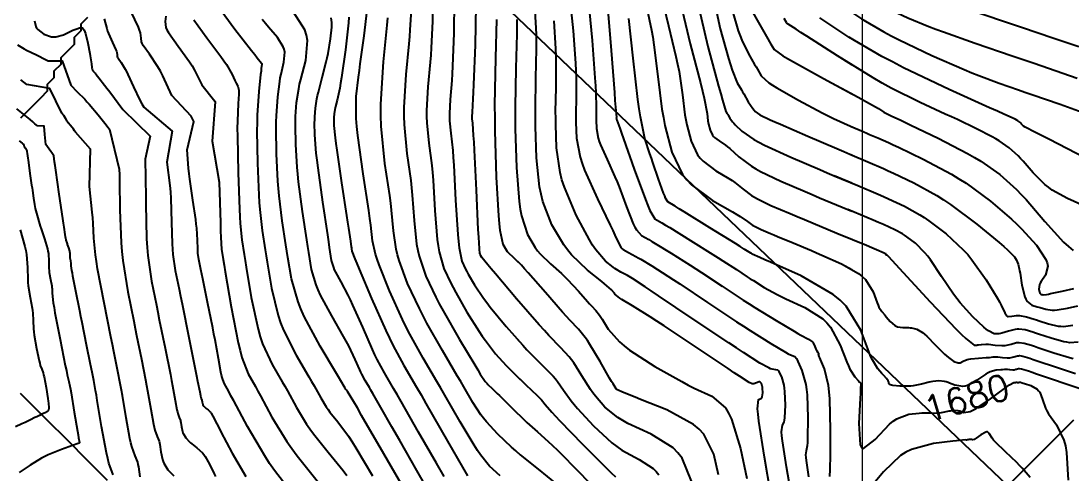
# Model space of a CAD drawing. Header units: metres. Extents: x 837475 to 838479, y 1189012 to 1191015.
# Drawn here: x 837751.1 to 837907.6, y 1190427 to 1190494.5 of the extents above; entities that cross this region are included whole.
import ezdxf

# ---------------------------------------------------------------- set-up
doc = ezdxf.new("R2010")
doc.units = ezdxf.units.M
doc.header["$LTSCALE"] = 0.3
doc.layers.add('COORD', color=7, linetype='Continuous', lineweight=20)
for name, color, linetype in [('CORREDORVIA', 70, 'Continuous'), ('COTAS 10', 1, 'Continuous'), ('COTAS INT', 252, 'Continuous'), ('DRENAJE', 5, 'Continuous')]:
    doc.layers.add(name, color=color, linetype=linetype)
doc.styles.get("Standard").update_dxf_attribs({"font": 'simplex.shx'})

msp = doc.modelspace()

# ---------------------------------------------------------------- linework, layer by layer
at = {"layer": 'COORD'}
msp.add_line((837876.51, 1189013.87), (837876.51, 1191013.87), dxfattribs=at)
at = {"layer": 'CORREDORVIA'}
msp.add_lwpolyline([(838157.03, 1190996.19), (838237.17, 1190821.34), (838237, 1190602.88), (838240.03, 1190437.2), (838223.54, 1190366.27), (838212.2, 1190288.92), (838221.4, 1189997.88), (837954.54, 1189509.17), (837751.16, 1189231.38), (837593.19, 1189234.4), (837744.49, 1189686.61), (837750.28, 1189933.97), (837723.62, 1190051.52), (837726.09, 1190134.48), (837885.38, 1190229.43), (837983.18, 1190344.12), (837817.55, 1190502.19), (837798.03, 1190660.17), (837963.57, 1190795.98), (837910.68, 1191000.96)], close=True, dxfattribs=at)
at = {"layer": 'COTAS 10'}
for points in [[(837852, 1190497.09), (837853.48, 1190490.69), (837855.07, 1190484.76), (837855.39, 1190483.6), (837855.66, 1190482.66), (837856.18, 1190480.98), (837856.38, 1190480.64), (837856.44, 1190480.54), (837856.5, 1190480.43), (837856.74, 1190480.01), (837857.17, 1190479.44), (837857.35, 1190479.24), (837857.56, 1190479.02), (837858.53, 1190478.06), (837860.35, 1190476.81), (837861.09, 1190476.4), (837861.94, 1190475.97), (837865.83, 1190474.18), (837870.15, 1190472.33), (837871.25, 1190471.86), (837872.32, 1190471.41), (837875.83, 1190469.94), (837878.88, 1190468.65), (837879.65, 1190468.31), (837880.39, 1190467.98), (837882.77, 1190466.88), (837885.05, 1190465.61), (837885.71, 1190465.18), (837886.39, 1190464.72), (837888.99, 1190462.77), (837891.55, 1190460.4), (837892.21, 1190459.67), (837892.84, 1190458.91), (837894.96, 1190455.91), (837896.59, 1190453.21), (837896.92, 1190452.64), (837897.19, 1190452.14), (837897.75, 1190451.01), (837898.03, 1190450.54), (837898.14, 1190450.47), (837898.26, 1190450.43), (837898.78, 1190450.48), (837899.47, 1190450.6), (837899.7, 1190450.6), (837899.95, 1190450.58), (837900.96, 1190450.38), (837902.13, 1190450.04), (837902.48, 1190449.93), (837902.84, 1190449.82), (837904.23, 1190449.36), (837905.67, 1190449.03), (837906.07, 1190448.99), (837906.47, 1190448.98), (837907.89, 1190449.14)], [(837791.58, 1190424.04), (837788.89, 1190427.5), (837788.16, 1190428.56), (837787.44, 1190429.67), (837784.89, 1190434.04), (837782.83, 1190437.88), (837782.41, 1190438.64), (837782.07, 1190439.28), (837781.38, 1190440.53), (837781.1, 1190441.34), (837781.01, 1190441.71), (837780.91, 1190442.14), (837780.53, 1190444.18), (837780.03, 1190446.95), (837779.86, 1190447.84), (837779.68, 1190448.77), (837778.93, 1190452.57), (837778.21, 1190456.06), (837777.93, 1190457.44), (837777.63, 1190458.93), (837777.49, 1190459.88), (837777.47, 1190460.18), (837777.45, 1190460.51), (837777.41, 1190461.81), (837777.31, 1190463.59), (837777.24, 1190464.21), (837777.16, 1190464.88), (837776.73, 1190467.77), (837776.28, 1190470.89), (837776.18, 1190471.72), (837776.09, 1190472.52), (837775.87, 1190475.28), (837776.87, 1190479.51), (837776.5, 1190480.31), (837773.6, 1190483.36), (837772.25, 1190486.3), (837771.89, 1190486.99), (837771.53, 1190487.63), (837770.28, 1190489.52), (837769.34, 1190490.82), (837769.18, 1190491.1), (837769.07, 1190491.34), (837769.01, 1190491.9), (837768.93, 1190492.69), (837768.79, 1190493.08), (837768.61, 1190493.54), (837767.55, 1190495.81)], [(837812.6, 1190423.21), (837810.1, 1190427.52), (837807.56, 1190431.96), (837806.4, 1190434), (837804.74, 1190436.91), (837803.54, 1190439), (837803.27, 1190439.46), (837803.04, 1190439.87), (837802.42, 1190440.93), (837801.92, 1190441.85), (837801.77, 1190442.17), (837801.6, 1190442.52), (837800.93, 1190444.04), (837799.95, 1190446.07), (837799.59, 1190446.75), (837799.19, 1190447.48), (837797.43, 1190450.53), (837795.74, 1190453.65), (837795.39, 1190454.42), (837795.09, 1190455.15), (837794.42, 1190457.43), (837794, 1190459.98), (837793.86, 1190460.88), (837793.71, 1190461.86), (837793.08, 1190466.09), (837792.49, 1190470.52), (837792.37, 1190471.63), (837792.27, 1190472.69), (837792.05, 1190476.09), (837792.01, 1190478.91), (837792.02, 1190479.6), (837792.04, 1190480.26), (837792.18, 1190482.32), (837792.51, 1190484.38), (837792.64, 1190485.04), (837792.8, 1190485.75), (837793.54, 1190488.59), (837793.8, 1190491.58), (837793.65, 1190492.38), (837793.41, 1190493.15), (837791.73, 1190495.8)], [(837809.25, 1190496.14), (837809.07, 1190493.17), (837808.99, 1190492.17), (837808.9, 1190491.08), (837808.46, 1190486.51), (837808.16, 1190481.6), (837808.16, 1190480.31), (837808.2, 1190479.05), (837808.63, 1190474.74), (837809.2, 1190470.7), (837809.32, 1190469.61), (837809.43, 1190468.53), (837809.7, 1190464.74), (837810.07, 1190461.21), (837810.24, 1190460.3), (837810.45, 1190459.42), (837811.43, 1190456.47), (837812.92, 1190453.34), (837813.45, 1190452.34), (837814.02, 1190451.29), (837816.47, 1190447.02), (837818.74, 1190443.24), (837819.19, 1190442.49), (837819.57, 1190441.88), (837820.29, 1190440.76), (837820.58, 1190440.45), (837820.68, 1190440.34), (837820.8, 1190440.23), (837821.29, 1190439.77), (837822.1, 1190438.99), (837822.42, 1190438.68), (837822.78, 1190438.32), (837824.39, 1190436.71), (837826.1, 1190435.05), (837826.52, 1190434.66), (837826.91, 1190434.3), (837828.11, 1190433.29), (837829.7, 1190431.85), (837830.34, 1190431.24), (837831.06, 1190430.52), (837834.39, 1190427.15), (837837.57, 1190423.84)], [(837838.5, 1190496.68), (837839.05, 1190490.08), (837839.55, 1190483.82), (837839.64, 1190482.62), (837839.72, 1190481.65), (837839.84, 1190480.08), (837839.83, 1190480.02), (837839.83, 1190479.98), (837839.84, 1190479.92), (837839.85, 1190479.84), (837839.86, 1190479.82), (837839.87, 1190479.79), (837839.92, 1190479.68), (837840.35, 1190478.48), (837840.61, 1190477.77), (837840.92, 1190476.9), (837842.51, 1190472.39), (837844.17, 1190467.86), (837844.53, 1190466.98), (837844.83, 1190466.26), (837845.56, 1190465.01), (837846.64, 1190464.39), (837847.17, 1190464.07), (837847.8, 1190463.69), (837850.89, 1190461.78), (837854.22, 1190459.7), (837855, 1190459.21), (837855.71, 1190458.76), (837857.74, 1190457.43), (837859.36, 1190456.36), (837859.81, 1190456.07), (837860.26, 1190455.79), (837861.87, 1190454.79), (837863.79, 1190453.74), (837864.42, 1190453.42), (837865.1, 1190453.09), (837867.92, 1190451.79), (837870.63, 1190450.09), (837871.23, 1190449.5), (837871.78, 1190448.88), (837873.22, 1190446.2), (837874.19, 1190443.65), (837874.43, 1190443.1), (837874.66, 1190442.62), (837874.92, 1190442.19)], [(837825.01, 1190494.69), (837825.01, 1190493.66), (837825, 1190492.52), (837824.87, 1190487.44), (837824.77, 1190481.63), (837824.77, 1190480.02), (837824.78, 1190478.42), (837824.95, 1190472.64), (837825.36, 1190467.6), (837825.53, 1190466.46), (837825.72, 1190465.43), (837826.59, 1190462.64), (837827.74, 1190460.72), (837828.1, 1190460.23), (837828.48, 1190459.77), (837830.02, 1190458.3), (837831.68, 1190456.86), (837832.13, 1190456.43), (837832.58, 1190455.98), (837834.18, 1190454.23), (837835.55, 1190452.66), (837835.85, 1190452.32), (837836.12, 1190452.03), (837836.79, 1190451.32), (837837.35, 1190450.65), (837837.55, 1190450.36), (837837.75, 1190450.05), (837838.64, 1190448.56), (837840.3, 1190446.65), (837841, 1190446.06), (837841.8, 1190445.45), (837845.57, 1190443.01), (837849.58, 1190440.75), (837850.54, 1190440.24), (837851.43, 1190439.78), (837854.08, 1190438.57), (837856.09, 1190436.84), (837856.57, 1190436.06), (837857.01, 1190435.16), (837858.35, 1190430.8), (837859.31, 1190426.3)], [(837874.92, 1190491.83), (837874.51, 1190492.08), (837870.92, 1190494.43), (837870.17, 1190494.93)], [(837909.77, 1190474.02), (837904.28, 1190476.88), (837903.21, 1190477.43), (837902.33, 1190477.88), (837900.79, 1190478.67), (837900.53, 1190478.81), (837900.47, 1190478.85), (837900.41, 1190478.9), (837900.22, 1190479.09), (837900.05, 1190479.29), (837900.01, 1190479.33), (837899.97, 1190479.38), (837899.82, 1190479.51), (837899.66, 1190479.62), (837899.6, 1190479.66), (837899.54, 1190479.69), (837899.28, 1190479.82), (837897.6, 1190480.59), (837896.64, 1190481.02), (837895.47, 1190481.55), (837889.46, 1190484.27), (837882.66, 1190487.5), (837880.99, 1190488.36), (837879.42, 1190489.2), (837874.51, 1190492.08)], [(837764.83, 1190426.86), (837764.22, 1190428.58), (837764.04, 1190429.31), (837763.85, 1190430.15), (837763.13, 1190434.08), (837762.49, 1190437.95), (837762.36, 1190438.74), (837762.24, 1190439.43), (837761.98, 1190440.9), (837761.73, 1190442.15), (837761.49, 1190443.3), (837760.9, 1190446.23), (837760.22, 1190449.57), (837760.05, 1190450.44), (837759.88, 1190451.3), (837759.3, 1190454.21), (837758.86, 1190456.48), (837758.77, 1190456.93), (837758.71, 1190457.3), (837758.61, 1190458), (837758.6, 1190458.22), (837758.59, 1190458.29), (837758.58, 1190458.37), (837758.53, 1190458.68), (837758.47, 1190459.02), (837758.46, 1190459.11), (837758.45, 1190459.21), (837758.44, 1190459.55), (837758.42, 1190459.94), (837758.4, 1190460.05), (837758.37, 1190460.18), (837758.23, 1190460.67), (837758.06, 1190461.16), (837758.02, 1190461.28), (837757.98, 1190461.4), (837757.86, 1190461.8), (837757.78, 1190462.16), (837757.76, 1190462.25), (837757.74, 1190462.34), (837757.69, 1190462.66), (837757.53, 1190463.77), (837757.45, 1190464.36), (837757.34, 1190465.07), (837756.82, 1190468.69), (837756.31, 1190472.25), (837756.21, 1190472.93), (837756.13, 1190473.49), (837756.01, 1190474.39), (837755.82, 1190474.67), (837755.71, 1190474.84), (837755.56, 1190475.04), (837754.81, 1190476.09), (837754.69, 1190477.56), (837754.58, 1190478.8), (837753.58, 1190478.87), (837753.17, 1190479.15), (837752.87, 1190479.46), (837752.49, 1190479.8), (837750.49, 1190481.39)], [(837874.92, 1190470.32), (837872.32, 1190471.41)], [(837874.66, 1190442.62), (837875.39, 1190441.45), (837875.93, 1190440.86), (837876.03, 1190440.74), (837876.12, 1190440.65), (837876.28, 1190440.5), (837876.25, 1190439.58), (837876.22, 1190439), (837876.18, 1190438.28), (837875.96, 1190434.53), (837876.16, 1190431.32), (837876.4, 1190430.95), (837876.7, 1190430.8), (837878.43, 1190432.11), (837880.55, 1190434.39), (837881.1, 1190434.84), (837881.63, 1190435.21), (837881.74, 1190435.25), (837883.43, 1190435.92), (837884.98, 1190436.06), (837885.35, 1190436.08), (837885.7, 1190436.1), (837886.76, 1190436.08), (837887.63, 1190436.06), (837887.86, 1190436.07), (837888.07, 1190436.09), (837888.8, 1190436.23), (837889.44, 1190436.39), (837889.6, 1190436.42), (837889.76, 1190436.44), (837890.25, 1190436.49), (837890.74, 1190436.45), (837890.88, 1190436.42), (837891.03, 1190436.38), (837891.61, 1190436.15), (837892.59, 1190436.29), (837892.99, 1190436.48), (837893.46, 1190436.73), (837895.61, 1190438.2), (837897.68, 1190439.72), (837898.09, 1190440.01), (837898.44, 1190440.25), (837899.09, 1190440.63), (837899.26, 1190440.64), (837899.3, 1190440.64), (837899.33, 1190440.64), (837899.41, 1190440.65), (837899.47, 1190440.65), (837899.49, 1190440.65), (837899.52, 1190440.65), (837899.62, 1190440.64), (837899.72, 1190440.63), (837899.75, 1190440.63), (837899.77, 1190440.63), (837899.86, 1190440.66), (837899.94, 1190440.68), (837899.97, 1190440.68), (837899.99, 1190440.68), (837900.06, 1190440.67), (837900.34, 1190440.58), (837900.49, 1190440.53), (837900.68, 1190440.47), (837901.61, 1190440.15), (837902.58, 1190439.6), (837902.78, 1190439.39), (837902.95, 1190439.16), (837903.36, 1190438.1), (837903.81, 1190436.78), (837904.02, 1190436.38), (837904.26, 1190435.96), (837905.43, 1190434.33), (837906.55, 1190432.01), (837906.76, 1190431.16), (837906.93, 1190430.21), (837907.18, 1190426.06)]]:
    msp.add_lwpolyline(points, dxfattribs=at)
at = {"layer": 'COTAS INT'}
for points in [[(837908.77, 1190490.6), (837904.9, 1190491.89), (837900.36, 1190493.44), (837898.86, 1190493.96), (837897.24, 1190494.51), (837890.52, 1190496.79), (837884.47, 1190498.85), (837883.28, 1190499.26), (837882.3, 1190499.6), (837880.52, 1190500.25), (837879.68, 1190500.89), (837879.31, 1190501.21), (837878.86, 1190501.61), (837876.73, 1190503.59), (837874.62, 1190506.4)], [(837908.51, 1190485.92), (837902.12, 1190488.12), (837900.45, 1190488.69), (837898.82, 1190489.25), (837893.3, 1190491.12), (837888.58, 1190492.78), (837887.45, 1190493.2), (837886.41, 1190493.6), (837883.3, 1190494.88), (837880.96, 1190496), (837880.39, 1190496.28), (837879.86, 1190496.56), (837878.26, 1190497.5), (837876.77, 1190498.56), (837876.32, 1190498.93), (837875.84, 1190499.32), (837873.95, 1190500.99)], [(837832.83, 1190498.72), (837833.4, 1190493.02), (837833.73, 1190488.17), (837833.79, 1190487.04), (837833.83, 1190486), (837833.85, 1190483.02), (837833.81, 1190480.66), (837833.81, 1190480.01), (837833.81, 1190479.36), (837833.88, 1190477.01), (837834.43, 1190474.2), (837834.73, 1190473.25), (837835.1, 1190472.23), (837837.01, 1190467.96), (837838.93, 1190464.03), (837839.31, 1190463.24), (837839.63, 1190462.57), (837840.24, 1190461.2), (837840.58, 1190460.68), (837840.72, 1190460.55), (837840.88, 1190460.42), (837841.66, 1190459.97), (837842.75, 1190459.41), (837843.11, 1190459.2), (837843.5, 1190458.98), (837845.13, 1190457.99), (837847.51, 1190456.47), (837848.36, 1190455.91), (837849.31, 1190455.29), (837853.44, 1190452.53), (837857.75, 1190449.67), (837858.8, 1190448.99), (837859.79, 1190448.35), (837862.86, 1190446.43), (837865.04, 1190445.15), (837865.46, 1190444.91), (837865.81, 1190444.73), (837866.43, 1190444.47), (837866.67, 1190444.19), (837866.77, 1190444), (837866.9, 1190443.75), (837867.5, 1190442.42), (837868.07, 1190440.33), (837868.18, 1190439.59), (837868.27, 1190438.8), (837868.4, 1190435.37), (837868.34, 1190432.27), (837868.32, 1190431.68), (837868.28, 1190431.2), (837868.11, 1190430.43), (837868.04, 1190429.82), (837868.07, 1190429.45), (837868.13, 1190428.99), (837868.5, 1190426.57)], [(837812.45, 1190497.9), (837812.44, 1190494.38), (837812.25, 1190490.45), (837812.18, 1190489.39), (837812.1, 1190488.34), (837811.77, 1190484.64), (837811.56, 1190481.14), (837811.56, 1190480.22), (837811.59, 1190479.32), (837811.9, 1190476.25), (837812.32, 1190472.93), (837812.42, 1190471.88), (837812.52, 1190470.76), (837812.79, 1190466.25), (837813.14, 1190461.94), (837813.27, 1190460.96), (837813.42, 1190460.06), (837814.12, 1190457.58), (837815.15, 1190455.43), (837815.5, 1190454.75), (837815.9, 1190454.02), (837817.58, 1190451.09), (837819.39, 1190448.21), (837819.86, 1190447.51), (837820.32, 1190446.86), (837821.85, 1190444.87), (837823.42, 1190443.14), (837823.9, 1190442.64), (837824.4, 1190442.14), (837826.34, 1190440.28), (837828.04, 1190438.67), (837828.39, 1190438.33), (837828.67, 1190438.03), (837829.25, 1190437.35), (837830.23, 1190436.21), (837830.77, 1190435.62), (837831.43, 1190434.92), (837834.78, 1190431.41), (837838.3, 1190427.88), (837839.07, 1190427.17), (837839.74, 1190426.57)], [(837815.65, 1190497.51), (837815.63, 1190492.63), (837815.43, 1190487.74), (837815.37, 1190486.61), (837815.31, 1190485.6), (837815.09, 1190482.77), (837814.97, 1190480.68), (837814.97, 1190480.13), (837814.98, 1190479.6), (837815.16, 1190477.76), (837815.45, 1190475.16), (837815.53, 1190474.14), (837815.6, 1190473), (837815.89, 1190467.76), (837816.2, 1190462.67), (837816.3, 1190461.61), (837816.4, 1190460.7), (837816.81, 1190458.69), (837817.37, 1190457.52), (837817.56, 1190457.15), (837817.77, 1190456.76), (837818.69, 1190455.17), (837820.04, 1190453.17), (837820.53, 1190452.52), (837821.06, 1190451.83), (837823.42, 1190448.98), (837825.89, 1190446.17)], [(837835.65, 1190497.77), (837836.22, 1190491.55), (837836.64, 1190485.99), (837836.71, 1190484.83), (837836.77, 1190483.83), (837836.84, 1190481.55), (837836.82, 1190480.34), (837836.82, 1190480), (837836.82, 1190479.67), (837836.86, 1190478.46), (837837.14, 1190477.02), (837837.3, 1190476.53), (837837.49, 1190476.01), (837838.46, 1190473.82), (837839.64, 1190471.26), (837839.96, 1190470.5), (837840.27, 1190469.74), (837841.37, 1190466.79), (837842.37, 1190464.27), (837842.62, 1190463.76), (837842.86, 1190463.34), (837843.61, 1190462.49), (837844.69, 1190461.9), (837845.14, 1190461.64), (837845.65, 1190461.34), (837848.01, 1190459.89), (837850.86, 1190458.09), (837851.68, 1190457.56), (837852.51, 1190457.02), (837855.59, 1190454.98), (837858.75, 1190452.9), (837859.63, 1190452.33), (837860.5, 1190451.78), (837863.66, 1190449.84), (837866.32, 1190448.26), (837866.87, 1190447.93), (837867.36, 1190447.66), (837868.46, 1190447.07), (837868.98, 1190446.74), (837869.1, 1190446.63)], [(837846.58, 1190498.14), (837847.62, 1190493.73), (837848.73, 1190489.17), (837848.97, 1190488.03), (837849.18, 1190486.94), (837849.68, 1190483.45), (837850.07, 1190480.48), (837850.21, 1190479.72), (837850.35, 1190478.99), (837850.97, 1190476.57), (837851.96, 1190474.53), (837852.33, 1190474.04), (837852.76, 1190473.58), (837854.67, 1190472.16), (837856.63, 1190470.99), (837857.09, 1190470.69), (837857.52, 1190470.4), (837858.74, 1190469.42), (837859.98, 1190468.48), (837860.41, 1190468.22)], [(837854.48, 1190497.24), (837855.31, 1190493.3), (837856.55, 1190488.88), (837856.83, 1190487.95), (837857.1, 1190487.14), (837857.86, 1190485.28), (837858.48, 1190484.22), (837858.65, 1190483.91), (837858.83, 1190483.6), (837859.49, 1190482.45), (837860.17, 1190481.43), (837860.36, 1190481.2), (837860.55, 1190481), (837861.23, 1190480.47), (837862.75, 1190479.76), (837863.46, 1190479.45), (837864.29, 1190479.08), (837868.37, 1190477.31), (837872.72, 1190475.45), (837873.73, 1190475.02), (837874.66, 1190474.62), (837874.92, 1190474.51)], [(837780.57, 1190496.57), (837782.96, 1190493.26), (837785.46, 1190490.09), (837785.94, 1190489.48), (837786.33, 1190488.99), (837786.97, 1190488.18), (837787.01, 1190488.13), (837787.01, 1190488.11), (837787.02, 1190488.1), (837787.01, 1190488.04), (837786.93, 1190487.38), (837786.89, 1190486.99), (837786.83, 1190486.5), (837786.56, 1190483.98), (837786.32, 1190480.44), (837786.29, 1190479.31), (837786.27, 1190478.12), (837786.34, 1190473.27), (837786.55, 1190468.54), (837786.62, 1190467.41), (837786.7, 1190466.37), (837787.04, 1190463.27), (837787.48, 1190460.4), (837787.63, 1190459.49), (837787.78, 1190458.53), (837788.43, 1190454.67), (837789.43, 1190450.59), (837789.81, 1190449.5), (837790.23, 1190448.43), (837792.12, 1190444.67), (837794, 1190441.47), (837794.42, 1190440.75), (837794.8, 1190440.1), (837795.79, 1190438.34), (837796.6, 1190437), (837796.87, 1190436.61), (837797.16, 1190436.22), (837798.34, 1190434.76), (837799.92, 1190432.61), (837800.46, 1190431.79), (837801.04, 1190430.87), (837803.49, 1190426.73)], [(837822.52, 1190426.73), (837820.92, 1190428.17), (837819.6, 1190429.83), (837819.15, 1190430.5), (837818.66, 1190431.26), (837816.57, 1190434.77), (837814.3, 1190438.72), (837813.69, 1190439.75), (837813.1, 1190440.77), (837811.05, 1190444.25), (837809.07, 1190447.82), (837808.53, 1190448.88), (837807.99, 1190449.98), (837806.05, 1190454.25), (837804.49, 1190458.14), (837804.19, 1190458.99), (837803.94, 1190459.75), (837803.51, 1190461.72), (837803.26, 1190464.07), (837803.12, 1190465.07), (837802.95, 1190466.24), (837802.09, 1190471.72), (837801.3, 1190477.42), (837801.17, 1190478.73), (837801.08, 1190479.92), (837801.09, 1190483.2), (837801.42, 1190486.12), (837801.54, 1190487.07), (837801.67, 1190488.09), (837802.24, 1190492.28), (837802.69, 1190496.07)], [(837851.04, 1190425.92), (837849.63, 1190429.35), (837849.02, 1190430.14), (837848.32, 1190430.87), (837845.02, 1190432.92), (837841.57, 1190434.51), (837840.79, 1190434.95), (837840.08, 1190435.38), (837838.13, 1190436.92), (837836.71, 1190438.57), (837836.34, 1190439.07), (837835.97, 1190439.58), (837834.71, 1190441.6), (837833.5, 1190443.54), (837833.16, 1190444.01), (837832.82, 1190444.45), (837831.57, 1190445.8), (837829.79, 1190447.63), (837829.12, 1190448.37), (837828.36, 1190449.21), (837824.98, 1190453.09), (837821.81, 1190456.8), (837821.19, 1190457.54), (837820.69, 1190458.14), (837819.8, 1190459.25), (837819.65, 1190459.49), (837819.62, 1190459.55), (837819.59, 1190459.61), (837819.5, 1190459.79), (837819.38, 1190461.35), (837819.33, 1190462.27), (837819.27, 1190463.4), (837818.98, 1190469.27), (837818.69, 1190475.23), (837818.63, 1190476.41), (837818.57, 1190477.4), (837818.43, 1190479.27), (837818.37, 1190479.87), (837818.37, 1190480.04), (837818.37, 1190480.22), (837818.41, 1190480.9), (837818.52, 1190482.85), (837818.56, 1190483.84), (837818.61, 1190485.02), (837818.83, 1190490.87), (837818.96, 1190496.78)], [(837862.89, 1190423.94), (837861.91, 1190429.5), (837861.08, 1190434.86), (837860.97, 1190435.88), (837860.9, 1190436.71), (837861.05, 1190438.06), (837861.43, 1190438.25), (837861.5, 1190438.35), (837861.56, 1190438.47), (837861.65, 1190439.09), (837861.63, 1190439.76), (837861.61, 1190439.92), (837861.59, 1190440.06), (837861.47, 1190440.48), (837861.28, 1190440.69), (837861.2, 1190440.71), (837861.12, 1190440.72), (837860.75, 1190440.58), (837860.31, 1190440.44), (837860.19, 1190440.43), (837860.07, 1190440.44), (837859.64, 1190440.61), (837858.19, 1190441.56), (837857.42, 1190442.07), (837856.51, 1190442.68), (837851.9, 1190445.77), (837846.99, 1190449.04), (837845.89, 1190449.76), (837844.9, 1190450.4), (837842.24, 1190452.05), (837840.67, 1190453), (837840.35, 1190453.2), (837840.1, 1190453.37), (837839.63, 1190453.76), (837839.52, 1190453.94), (837839.5, 1190453.97), (837839.47, 1190454.01), (837839.41, 1190454.09), (837839.33, 1190454.17), (837839.3, 1190454.21), (837839.26, 1190454.25), (837839.1, 1190454.43), (837838.44, 1190455.01), (837838.09, 1190455.3), (837837.67, 1190455.65), (837835.55, 1190457.36), (837833.15, 1190459.65), (837832.56, 1190460.36), (837832, 1190461.11), (837830.22, 1190464.1), (837828.9, 1190467.58), (837828.63, 1190468.65), (837828.41, 1190469.75), (837827.93, 1190474.1), (837827.79, 1190478.73), (837827.78, 1190480.02), (837827.78, 1190481.3), (837827.86, 1190485.97), (837827.94, 1190490.34), (837827.94, 1190491.45), (837827.92, 1190492.51), (837827.74, 1190495.97)], [(837844.39, 1190496.39), (837845.09, 1190493.11), (837845.27, 1190492.04), (837845.45, 1190490.9), (837846.01, 1190486.2), (837846.64, 1190481.34), (837846.86, 1190480.1), (837847.09, 1190478.9), (837848.11, 1190474.95), (837849.72, 1190471.61), (837850.34, 1190470.8), (837851.04, 1190470.04), (837854.16, 1190467.72), (837857.16, 1190466.02), (837857.78, 1190465.66), (837858.29, 1190465.34), (837859.39, 1190464.59), (837859.99, 1190464.13), (837860.2, 1190464.01), (837860.43, 1190463.88), (837861.4, 1190463.41), (837862.81, 1190462.81), (837863.3, 1190462.61), (837863.84, 1190462.38), (837866.19, 1190461.4), (837868.91, 1190460.26), (837869.68, 1190459.93), (837870.47, 1190459.58), (837873.41, 1190458.3), (837875.95, 1190456.85), (837876.49, 1190456.4), (837876.97, 1190455.94), (837878.1, 1190454.12), (837878.7, 1190452.48), (837878.85, 1190452.14), (837878.98, 1190451.84), (837879.39, 1190451.17), (837879.79, 1190450.73), (837879.93, 1190450.57), (837880.07, 1190450.41), (837880.66, 1190449.71), (837881.34, 1190449.1), (837881.55, 1190448.99), (837881.76, 1190448.9), (837882.56, 1190448.8), (837883.39, 1190448.8), (837883.61, 1190448.78), (837883.83, 1190448.75), (837884.6, 1190448.55), (837885.49, 1190448.04), (837885.78, 1190447.8), (837886.1, 1190447.52), (837887.42, 1190446.19), (837888.73, 1190444.85), (837889.04, 1190444.57), (837889.32, 1190444.33), (837890.15, 1190443.76), (837890.76, 1190443.57), (837890.92, 1190443.56), (837891.07, 1190443.57), (837891.54, 1190443.77), (837892.15, 1190444.04), (837892.39, 1190444.1), (837892.65, 1190444.15), (837893.82, 1190444.26), (837894.97, 1190444.32), (837895.22, 1190444.34), (837895.44, 1190444.35), (837895.99, 1190444.42), (837896.42, 1190444.44), (837896.57, 1190444.43), (837896.72, 1190444.42), (837897.39, 1190444.34), (837898.1, 1190444.28), (837898.28, 1190444.29), (837898.46, 1190444.31), (837899.07, 1190444.45), (837899.62, 1190444.6), (837899.77, 1190444.61), (837899.92, 1190444.62), (837900.42, 1190444.55), (837901.48, 1190444.22), (837901.98, 1190444.05), (837902.57, 1190443.86), (837905.43, 1190442.9), (837908.26, 1190441.98)], [(837849.46, 1190496.94), (837850.85, 1190491.08), (837852.36, 1190485.24), (837852.66, 1190484.02), (837852.91, 1190482.99), (837853.36, 1190480.7), (837853.5, 1190479.62), (837853.55, 1190479.34), (837853.6, 1190479.08), (837853.83, 1190478.2), (837854.19, 1190477.46), (837854.33, 1190477.28), (837854.48, 1190477.11), (837855.17, 1190476.6), (837856.11, 1190475.97), (837856.42, 1190475.73), (837856.74, 1190475.46), (837858.1, 1190474.25), (837859.96, 1190472.83), (837860.61, 1190472.44), (837861.32, 1190472.04), (837864.36, 1190470.59), (837867.97, 1190469.05), (837869.04, 1190468.6), (837870.14, 1190468.14), (837874.36, 1190466.37), (837874.92, 1190466.14)], [(837857.14, 1190495.91), (837858.02, 1190492.99), (837858.28, 1190492.28), (837858.54, 1190491.62), (837859.54, 1190489.58), (837860.45, 1190488.01), (837860.67, 1190487.64), (837860.86, 1190487.3), (837861.43, 1190486.32), (837862.55, 1190485.28), (837863.1, 1190484.9), (837863.75, 1190484.49), (837866.97, 1190482.66), (837870.53, 1190480.8), (837871.4, 1190480.36), (837872.22, 1190479.96), (837874.76, 1190478.79), (837874.92, 1190478.72)], [(837859.98, 1190496.1), (837861.21, 1190493.88), (837862.43, 1190491.8), (837862.68, 1190491.37), (837862.89, 1190491), (837863.36, 1190490.2), (837864.63, 1190489.3), (837865.34, 1190488.87), (837866.22, 1190488.37), (837870.72, 1190485.91), (837874.92, 1190483.64)], [(837873.84, 1190496.5), (837876.38, 1190494.79), (837879.72, 1190492.84), (837880.82, 1190492.26), (837881.99, 1190491.67), (837886.88, 1190489.35), (837891.68, 1190487.24), (837892.81, 1190486.76), (837893.85, 1190486.33), (837896.88, 1190485.19), (837899.76, 1190484.21), (837900.72, 1190483.88), (837901.74, 1190483.53), (837905.99, 1190482.07), (837910.34, 1190480.47)], [(837753.12, 1190494.48), (837753.31, 1190493.63), (837753.44, 1190493.42), (837753.61, 1190493.21), (837754.52, 1190492.53), (837755.67, 1190492.13), (837755.98, 1190492.1), (837756.3, 1190492.11), (837757.43, 1190492.43), (837758.43, 1190492.9), (837758.66, 1190493), (837758.86, 1190493.09), (837759.42, 1190493.32), (837759.81, 1190493.43), (837759.9, 1190493.45), (837759.99, 1190493.46), (837760.27, 1190493.46), (837760.54, 1190493.08), (837760.63, 1190492.86), (837760.71, 1190492.59), (837761.06, 1190491.17), (837761.37, 1190489.63), (837761.43, 1190489.28), (837761.49, 1190488.96), (837761.61, 1190488.1), (837761.67, 1190487.56), (837761.69, 1190487.45), (837761.71, 1190487.35), (837761.76, 1190487.15), (837761.83, 1190487.05), (837761.85, 1190487.02), (837761.88, 1190486.99), (837761.97, 1190486.89), (837762.16, 1190486.69), (837762.23, 1190486.6), (837762.32, 1190486.5), (837762.73, 1190486.01), (837763.56, 1190484.93), (837763.92, 1190484.45), (837764.34, 1190483.9), (837766.29, 1190481.28), (837770.38, 1190477.32), (837769.61, 1190473.87), (837769.64, 1190473), (837769.66, 1190472), (837769.7, 1190467.23), (837769.83, 1190462.02), (837769.91, 1190460.74), (837770.01, 1190459.52), (837770.56, 1190455.71), (837771.29, 1190452.14), (837771.5, 1190451.07), (837771.73, 1190449.97), (837772.59, 1190445.71), (837773.38, 1190441.8), (837773.55, 1190440.91), (837773.71, 1190440.11), (837774.1, 1190437.93), (837774.35, 1190436.55), (837774.42, 1190436.26), (837774.48, 1190436), (837774.69, 1190435.4), (837774.87, 1190434.97), (837774.91, 1190434.83), (837774.94, 1190434.67), (837775.03, 1190434.01), (837775.17, 1190433.3), (837775.24, 1190433.12), (837775.32, 1190432.95), (837775.69, 1190432.36), (837776.22, 1190431.8), (837776.39, 1190431.64), (837776.58, 1190431.48), (837777.34, 1190430.89), (837778.14, 1190430.14), (837778.35, 1190429.89), (837778.55, 1190429.61), (837779.21, 1190428.43), (837779.89, 1190427.02), (837780.1, 1190426.61)], [(837763.52, 1190494.78), (837763.9, 1190493.35), (837764.02, 1190492.96), (837764.16, 1190492.59), (837764.74, 1190491.26), (837765.24, 1190490.19), (837765.33, 1190489.98), (837765.39, 1190489.79), (837765.43, 1190489.42), (837765.46, 1190489.16), (837765.51, 1190489.05), (837765.59, 1190488.92), (837766.03, 1190488.3), (837766.66, 1190487.31), (837766.86, 1190486.93), (837767.06, 1190486.52), (837767.89, 1190484.68), (837768.84, 1190482.66), (837769.13, 1190482.14), (837769.42, 1190481.62), (837773.65, 1190478.07), (837772.84, 1190473.42), (837773.29, 1190469.97), (837773.38, 1190469), (837773.45, 1190468.04), (837773.56, 1190464.52), (837773.64, 1190461.26), (837773.69, 1190460.46), (837773.75, 1190459.7), (837774.1, 1190457.32), (837774.67, 1190454.51), (837774.88, 1190453.48), (837775.11, 1190452.34), (837776.13, 1190447.32), (837777.09, 1190442.59), (837777.28, 1190441.63), (837777.44, 1190440.83), (837777.75, 1190439.21), (837777.85, 1190438.69), (837777.87, 1190438.58), (837777.9, 1190438.48), (837777.98, 1190438.25), (837778.05, 1190438.09), (837778.06, 1190438.03), (837778.07, 1190437.97), (837778.11, 1190437.72), (837778.16, 1190437.45), (837778.19, 1190437.38), (837778.22, 1190437.31), (837778.36, 1190437.09), (837778.56, 1190436.88), (837778.63, 1190436.82), (837778.7, 1190436.76), (837778.99, 1190436.53), (837779.29, 1190436.25), (837779.37, 1190436.15), (837779.45, 1190436.04), (837779.7, 1190435.59), (837780.29, 1190434.44), (837780.58, 1190433.89), (837780.92, 1190433.25), (837782.61, 1190430.08), (837784.6, 1190426.62)], [(837772.68, 1190495.17), (837772.6, 1190494.37), (837772.68, 1190493.52), (837772.85, 1190493.15), (837773.1, 1190492.73), (837774.53, 1190490.73), (837776.21, 1190488.4), (837776.61, 1190487.77), (837776.98, 1190487.15), (837778.08, 1190484.94), (837779.99, 1190482.54), (837780.05, 1190482.41), (837779.62, 1190476.56), (837780.63, 1190470.46), (837780.83, 1190464.39), (837780.87, 1190463.2), (837780.91, 1190462.22), (837781, 1190460.46), (837781.25, 1190458.93), (837781.39, 1190458.09), (837781.56, 1190457.08), (837782.44, 1190451.91), (837783.49, 1190446.52), (837783.76, 1190445.37), (837784.03, 1190444.35), (837784.96, 1190441.91), (837786.05, 1190440.01), (837786.42, 1190439.35), (837786.82, 1190438.62), (837788.52, 1190435.47), (837790.74, 1190431.82), (837791.47, 1190430.77), (837792.25, 1190429.71), (837795.47, 1190425.72)], [(837776.85, 1190494.64), (837778.79, 1190491.94), (837780.9, 1190489.17), (837781.34, 1190488.55), (837781.72, 1190487.99), (837782.57, 1190486.51), (837782.97, 1190485.6), (837783.07, 1190485.39), (837783.16, 1190485.21), (837783.42, 1190484.74), (837783.56, 1190484.14), (837783.57, 1190483.88), (837783.57, 1190483.58), (837783.46, 1190482.16), (837783.36, 1190479.55), (837783.35, 1190478.51), (837783.36, 1190477.32), (837783.49, 1190471.87), (837783.69, 1190466.46), (837783.74, 1190465.3), (837783.8, 1190464.29), (837784.02, 1190461.87), (837784.37, 1190459.66), (837784.51, 1190458.79), (837784.67, 1190457.8), (837785.44, 1190453.29), (837786.46, 1190448.56), (837786.78, 1190447.43), (837787.13, 1190446.39), (837788.54, 1190443.29), (837790.03, 1190440.74), (837790.42, 1190440.05), (837790.81, 1190439.36), (837792.15, 1190436.91), (837793.67, 1190434.41), (837794.17, 1190433.69), (837794.7, 1190432.96), (837796.91, 1190430.24), (837799.13, 1190427.5), (837799.68, 1190426.77)], [(837808.8, 1190423.71), (837805.17, 1190429.97), (837801.88, 1190435.71), (837801.24, 1190436.82), (837800.71, 1190437.72), (837799.77, 1190439.28), (837799.61, 1190439.48), (837799.57, 1190439.53), (837799.53, 1190439.59), (837799.42, 1190439.77), (837798.79, 1190440.84), (837798.43, 1190441.46), (837797.98, 1190442.2), (837795.7, 1190446.05), (837793.33, 1190450.46), (837792.83, 1190451.57), (837792.4, 1190452.63), (837791.42, 1190456.05), (837790.89, 1190459.25), (837790.74, 1190460.18), (837790.6, 1190461.13), (837790.06, 1190464.68), (837789.59, 1190468.44), (837789.49, 1190469.52), (837789.41, 1190470.61), (837789.2, 1190474.68), (837789.14, 1190478.51), (837789.16, 1190479.46), (837789.18, 1190480.35), (837789.37, 1190483.15), (837789.67, 1190485.44), (837789.76, 1190486.02), (837789.87, 1190486.56), (837790.28, 1190488.32), (837790.41, 1190489.84), (837790.33, 1190490.25), (837790.21, 1190490.64), (837789.36, 1190491.99), (837788, 1190493.57), (837787.56, 1190494.1), (837787.08, 1190494.67)], [(837814.17, 1190426.59), (837813.02, 1190428.59), (837810.37, 1190433.23), (837807.75, 1190437.81), (837807.17, 1190438.82), (837806.65, 1190439.72), (837805.29, 1190442.04), (837804.21, 1190444.05), (837803.87, 1190444.76), (837803.51, 1190445.53), (837802.04, 1190448.84), (837800.57, 1190452.15), (837800.21, 1190452.92), (837799.87, 1190453.62), (837798.81, 1190455.61), (837798.02, 1190457.05), (837797.86, 1190457.41), (837797.72, 1190457.75), (837797.41, 1190458.81), (837797.11, 1190460.71), (837796.98, 1190461.57), (837796.83, 1190462.59), (837796.09, 1190467.49), (837795.38, 1190472.59), (837795.24, 1190473.74), (837795.12, 1190474.76), (837794.9, 1190477.49), (837794.88, 1190479.3), (837794.89, 1190479.74), (837794.9, 1190480.17), (837794.99, 1190481.49), (837795.22, 1190482.89), (837795.32, 1190483.36), (837795.44, 1190483.88), (837796.01, 1190486.03), (837796.61, 1190488.38), (837796.75, 1190489), (837796.88, 1190489.62), (837797.25, 1190491.79), (837797.44, 1190493.55), (837797.46, 1190493.91), (837797.45, 1190494.23), (837797.32, 1190494.92)], [(837799.95, 1190495.02), (837799.92, 1190494.19), (837799.48, 1190490.16), (837798.89, 1190486.07), (837798.75, 1190485.2), (837798.62, 1190484.45), (837798.25, 1190482.65), (837798, 1190481.71), (837797.94, 1190481.48), (837797.9, 1190481.27), (837797.8, 1190480.65), (837797.76, 1190480.07), (837797.75, 1190479.89), (837797.75, 1190479.69), (837797.76, 1190478.9), (837797.95, 1190477.06), (837798.06, 1190476.21), (837798.2, 1190475.21), (837798.9, 1190470.36), (837799.62, 1190465.49), (837799.78, 1190464.48), (837799.91, 1190463.61), (837800.2, 1190461.67), (837800.33, 1190460.84), (837800.36, 1190460.67), (837800.38, 1190460.53), (837800.42, 1190460.2), (837800.87, 1190459.02), (837801.16, 1190458.34), (837801.51, 1190457.49), (837803.36, 1190453.15), (837805.49, 1190448.35), (837806.03, 1190447.22), (837806.54, 1190446.18), (837808.17, 1190443.15), (837810.06, 1190439.92), (837810.73, 1190438.76), (837811.47, 1190437.48), (837814.68, 1190431.88), (837817.66, 1190426.72)], [(837825.53, 1190429.86), (837824.86, 1190430.44), (837824.22, 1190431), (837822.17, 1190432.93), (837820.47, 1190434.78), (837820.06, 1190435.3), (837819.67, 1190435.81), (837818.46, 1190437.65), (837817.12, 1190439.95), (837816.65, 1190440.75), (837816.14, 1190441.62), (837813.92, 1190445.36), (837811.6, 1190449.45), (837811.03, 1190450.54), (837810.48, 1190451.62), (837808.74, 1190455.36), (837807.47, 1190458.78), (837807.21, 1190459.65), (837807.01, 1190460.48), (837806.61, 1190463.23), (837806.34, 1190466.3), (837806.22, 1190467.34), (837806.07, 1190468.47), (837805.36, 1190473.23), (837804.81, 1190478.78), (837804.76, 1190480.4), (837804.76, 1190482.06), (837805.14, 1190488.38), (837805.7, 1190493.83), (837805.8, 1190494.95)], [(837855.05, 1190426.86), (837854.39, 1190429.92), (837852.88, 1190432.94), (837852.19, 1190433.68), (837851.36, 1190434.38), (837847.39, 1190436.54), (837843.45, 1190438.1), (837842.66, 1190438.42), (837841.99, 1190438.68), (837840.65, 1190439.22), (837840.21, 1190439.41), (837840.11, 1190439.47), (837840.03, 1190439.51), (837839.81, 1190439.68), (837839.35, 1190440.4), (837839.12, 1190440.79), (837838.84, 1190441.27), (837837.44, 1190443.72), (837835.91, 1190446.29), (837835.54, 1190446.85), (837835.2, 1190447.34), (837834.18, 1190448.56), (837832.91, 1190449.88), (837832.41, 1190450.43), (837831.84, 1190451.07), (837829.27, 1190454.02), (837826.72, 1190456.94), (837826.17, 1190457.55), (837825.69, 1190458.07), (837824.5, 1190459.24), (837823.81, 1190459.9), (837823.64, 1190460.1), (837823.47, 1190460.32), (837822.96, 1190461.19), (837822.53, 1190463.28), (837822.42, 1190464.28), (837822.32, 1190465.45), (837821.98, 1190471.19), (837821.77, 1190478.1), (837821.76, 1190480.02), (837821.75, 1190481.95), (837821.88, 1190488.91), (837822.05, 1190494.69)], [(837865.97, 1190423.76), (837865.2, 1190428.04), (837864.6, 1190431.92), (837864.52, 1190432.67), (837864.47, 1190433.27), (837864.58, 1190434.24), (837864.85, 1190434.72), (837864.91, 1190435.01), (837864.95, 1190435.37), (837865.03, 1190437.23), (837864.95, 1190439.28), (837864.9, 1190439.76), (837864.83, 1190440.2), (837864.49, 1190441.45), (837864.09, 1190442.22), (837863.99, 1190442.35), (837863.89, 1190442.45), (837863.59, 1190442.52), (837863.06, 1190442.58), (837862.83, 1190442.67), (837862.56, 1190442.8), (837861.25, 1190443.52), (837858.78, 1190445.09), (837857.77, 1190445.76), (837856.62, 1190446.52), (837851.29, 1190450.07), (837846.11, 1190453.55), (837845.05, 1190454.26), (837844.15, 1190454.86), (837842.25, 1190456.1), (837841.48, 1190456.56), (837841.29, 1190456.67), (837841.1, 1190456.77), (837840.53, 1190457.06), (837839.87, 1190457.46), (837839.64, 1190457.62), (837839.38, 1190457.81), (837838.24, 1190458.68), (837836.78, 1190460.36), (837836.31, 1190461.06), (837835.83, 1190461.85), (837833.85, 1190465.55), (837832.09, 1190469.73), (837831.74, 1190470.83), (837831.45, 1190471.9), (837830.91, 1190475.55), (837830.8, 1190479.04), (837830.8, 1190480.01), (837830.79, 1190480.98), (837830.86, 1190484.5), (837830.89, 1190488.17), (837830.86, 1190489.24), (837830.82, 1190490.34), (837830.57, 1190494.5)], [(837874.92, 1190450.62), (837874.09, 1190451.99), (837873.19, 1190452.89), (837872.17, 1190453.74), (837867.38, 1190456.5), (837862.83, 1190458.52), (837861.96, 1190458.91), (837861.25, 1190459.23), (837860.09, 1190459.75), (837860.01, 1190459.8), (837859.99, 1190459.81), (837859.97, 1190459.83), (837859.89, 1190459.88), (837858.91, 1190460.49), (837858.31, 1190460.86), (837857.58, 1190461.32), (837853.77, 1190463.68), (837849.94, 1190466.05), (837849.2, 1190466.51), (837848.59, 1190466.88), (837847.51, 1190467.53), (837847.19, 1190468.09), (837847.05, 1190468.42), (837846.89, 1190468.82), (837846.13, 1190470.89), (837845.28, 1190473.38), (837845.06, 1190474.04), (837844.84, 1190474.7), (837844.11, 1190476.98), (837843.42, 1190480.17), (837843.23, 1190481.39), (837843.03, 1190482.76), (837842.33, 1190488.95), (837841.71, 1190494.85)], [(837865.19, 1190494.25), (837864.84, 1190494.82)], [(837909.63, 1190466.87), (837907.09, 1190468.03), (837904.8, 1190469.28), (837904.23, 1190469.69), (837903.69, 1190470.11), (837901.97, 1190471.85), (837900.48, 1190473.57), (837900.09, 1190473.99), (837899.71, 1190474.38), (837898.41, 1190475.55), (837896.91, 1190476.6), (837896.4, 1190476.9), (837895.85, 1190477.22), (837893.53, 1190478.41), (837890.67, 1190479.77), (837889.78, 1190480.18), (837888.85, 1190480.61), (837885.12, 1190482.31), (837880.79, 1190484.48), (837879.48, 1190485.21), (837878.11, 1190485.99), (837872.79, 1190489.27), (837868.22, 1190492.21), (837867.34, 1190492.77), (837866.63, 1190493.23), (837865.44, 1190493.99), (837865.35, 1190494.04), (837865.33, 1190494.05), (837865.32, 1190494.05), (837865.29, 1190494.07), (837865.27, 1190494.1), (837865.26, 1190494.12), (837865.25, 1190494.14), (837865.19, 1190494.25)], [(837750.59, 1190490.91), (837751.32, 1190490.47), (837751.6, 1190490.31), (837751.92, 1190490.14), (837753.4, 1190489.41), (837754.85, 1190488.7), (837755.16, 1190488.55), (837757.27, 1190488.55), (837758.54, 1190484.9), (837759.49, 1190483.92), (837760.61, 1190482.8), (837760.94, 1190482.44), (837761.28, 1190482.06), (837762.6, 1190480.51), (837763.79, 1190479.01), (837764.05, 1190478.66), (837764.28, 1190478.34), (837765.75, 1190472.41), (837765.78, 1190471.57), (837765.8, 1190470.62), (837765.83, 1190466.34), (837766.02, 1190461.44), (837766.13, 1190460.11), (837766.27, 1190458.79), (837767.02, 1190454.11), (837767.91, 1190449.77), (837768.13, 1190448.66), (837768.35, 1190447.6), (837769.06, 1190444.11), (837769.67, 1190441.01), (837769.82, 1190440.19), (837769.97, 1190439.39), (837770.44, 1190436.64), (837770.85, 1190434.42), (837770.96, 1190433.94), (837771.06, 1190433.53), (837771.41, 1190432.56), (837771.69, 1190431.86), (837771.75, 1190431.62), (837771.81, 1190431.37), (837771.96, 1190430.3), (837772.19, 1190429.16), (837772.29, 1190428.87), (837772.42, 1190428.58), (837773.02, 1190427.63), (837773.88, 1190426.72)], [(837874.92, 1190487.95), (837872.79, 1190489.27)], [(837768.88, 1190426.58), (837768.68, 1190428.07), (837768.6, 1190428.42), (837768.51, 1190428.75), (837768.12, 1190429.71), (837767.64, 1190431.06), (837767.5, 1190431.63), (837767.35, 1190432.28), (837766.79, 1190435.36), (837766.23, 1190438.67), (837766.09, 1190439.47), (837765.96, 1190440.22), (837765.52, 1190442.5), (837764.96, 1190445.23), (837764.76, 1190446.26), (837764.52, 1190447.4), (837763.49, 1190452.5), (837762.53, 1190457.55), (837762.35, 1190458.66), (837762.2, 1190459.64), (837761.97, 1190462.14), (837761.87, 1190464.34), (837761.81, 1190465.13), (837761.73, 1190466), (837761.31, 1190469.8), (837761.47, 1190475.38), (837759.23, 1190477.89), (837759.08, 1190478.12), (837758.94, 1190478.33), (837758.5, 1190478.91), (837758.15, 1190479.32), (837758.07, 1190479.43), (837758, 1190479.53), (837757.81, 1190479.91), (837757.51, 1190480.38), (837757.36, 1190480.55), (837757.2, 1190480.73), (837755.41, 1190484.42), (837752, 1190485.03), (837751.55, 1190485.36), (837751.08, 1190485.7)], [(837870.72, 1190485.91), (837875.35, 1190483.41), (837876.31, 1190482.89), (837877.12, 1190482.44), (837878.9, 1190481.41), (837879.71, 1190480.91), (837879.92, 1190480.79), (837880.12, 1190480.68), (837880.78, 1190480.35), (837882.23, 1190479.67), (837882.92, 1190479.34), (837883.74, 1190478.95), (837887.78, 1190477), (837892.16, 1190474.75), (837893.2, 1190474.15), (837894.16, 1190473.57), (837897, 1190471.6), (837899.46, 1190469.38), (837900.18, 1190468.64), (837900.92, 1190467.86), (837903.72, 1190464.61), (837906.5, 1190461.53), (837907.23, 1190460.86), (837907.93, 1190460.26)], [(837874.76, 1190478.79), (837876.72, 1190477.95), (837877.18, 1190477.75), (837877.59, 1190477.58), (837878.79, 1190477.07), (837880.41, 1190476.35), (837881.09, 1190476.02), (837881.88, 1190475.65), (837885.59, 1190473.88), (837889.79, 1190471.64), (837890.89, 1190470.97), (837891.96, 1190470.29), (837895.59, 1190467.64), (837898.75, 1190464.94), (837899.52, 1190464.22), (837900.24, 1190463.51), (837902.47, 1190461.05), (837903.86, 1190458.92), (837904.05, 1190458.42), (837904.15, 1190457.96), (837903.82, 1190456.62), (837903.13, 1190455.64), (837903.01, 1190455.41), (837902.91, 1190455.19), (837902.81, 1190454.53), (837902.91, 1190454.08), (837902.94, 1190453.99), (837902.97, 1190453.91), (837903.09, 1190453.77), (837903.22, 1190453.73), (837903.26, 1190453.72), (837903.3, 1190453.71), (837903.43, 1190453.67), (837903.94, 1190453.73), (837904.23, 1190453.78), (837904.56, 1190453.85), (837906.29, 1190454.22), (837908.04, 1190454.61)], [(837750.86, 1190476.62), (837751.28, 1190476.29), (837751.36, 1190476.22), (837751.42, 1190476.16), (837751.52, 1190475.99), (837751.56, 1190475.86), (837751.58, 1190475.81), (837751.61, 1190475.75), (837751.77, 1190475.51), (837751.93, 1190475.23), (837751.96, 1190475.14), (837751.99, 1190475.05), (837752.05, 1190474.72), (837752.13, 1190474.05), (837752.17, 1190473.76), (837752.22, 1190473.41), (837752.45, 1190471.77), (837752.7, 1190470.01), (837752.76, 1190469.59), (837752.81, 1190469.21), (837752.96, 1190468.08), (837753.12, 1190467.12), (837753.18, 1190466.84), (837753.24, 1190466.55), (837753.51, 1190465.47), (837753.86, 1190464.26), (837753.97, 1190463.89), (837754.1, 1190463.51), (837754.6, 1190462.02), (837755.04, 1190460.54), (837755.12, 1190460.17), (837755.19, 1190459.81), (837755.26, 1190458.65), (837755.28, 1190457.59), (837755.3, 1190457.3), (837755.33, 1190457.01), (837755.51, 1190455.98), (837755.69, 1190455.04), (837755.72, 1190454.81), (837755.75, 1190454.59), (837755.77, 1190453.91), (837755.93, 1190452.49), (837756.04, 1190451.81), (837756.18, 1190451), (837756.94, 1190447.01), (837757.72, 1190443.13), (837757.88, 1190442.38), (837758, 1190441.78), (837758.23, 1190440.79), (837758.39, 1190440.05), (837758.47, 1190439.61), (837758.57, 1190439.06), (837759.06, 1190436.21), (837759.53, 1190433.37), (837759.63, 1190432.83), (837759.7, 1190432.38), (837759.82, 1190431.66), (837759.81, 1190431.62), (837759.81, 1190431.61), (837759.81, 1190431.61), (837759.78, 1190431.59), (837759.36, 1190431.43), (837759.1, 1190431.34), (837758.78, 1190431.23), (837757.13, 1190430.65), (837755.16, 1190429.85), (837754.65, 1190429.6), (837754.15, 1190429.34), (837752.46, 1190428.31), (837751.13, 1190427.4), (837750.86, 1190427.22)], [(837874.66, 1190474.62), (837877.31, 1190473.51), (837879.65, 1190472.5), (837880.37, 1190472.17), (837881.14, 1190471.82), (837884.18, 1190470.38), (837887.61, 1190468.47), (837888.62, 1190467.82), (837889.65, 1190467.12), (837893.56, 1190464.18), (837896.9, 1190461.45), (837897.57, 1190460.88), (837898.12, 1190460.39), (837899.18, 1190459.33), (837899.46, 1190458.85), (837899.52, 1190458.73), (837899.58, 1190458.61), (837899.73, 1190458.24), (837899.88, 1190457.56), (837899.94, 1190457.25), (837900, 1190456.89), (837900.29, 1190455.13), (837900.72, 1190453.39), (837900.87, 1190453.03), (837901.04, 1190452.74), (837901.77, 1190452.15), (837902.58, 1190451.91), (837902.81, 1190451.84), (837903.03, 1190451.77), (837903.83, 1190451.52), (837904.81, 1190451.38), (837905.15, 1190451.39), (837905.52, 1190451.42), (837907.09, 1190451.68), (837908.64, 1190452.03)], [(837860.41, 1190468.22), (837860.87, 1190467.96), (837862.88, 1190467), (837865.76, 1190465.78), (837866.78, 1190465.35), (837867.89, 1190464.88), (837872.7, 1190462.88), (837877.1, 1190461.06), (837877.94, 1190460.71), (837878.63, 1190460.42), (837879.78, 1190459.94), (837879.86, 1190459.89), (837879.88, 1190459.88), (837879.9, 1190459.86), (837879.94, 1190459.8), (837879.96, 1190459.75), (837879.96, 1190459.73), (837879.97, 1190459.72), (837879.98, 1190459.7), (837879.99, 1190459.69), (837880, 1190459.68), (837880, 1190459.68), (837880.02, 1190459.65), (837880.05, 1190459.63), (837880.06, 1190459.62), (837880.09, 1190459.62), (837880.12, 1190459.62), (837880.13, 1190459.62), (837880.16, 1190459.61), (837880.21, 1190459.57), (837880.23, 1190459.55), (837880.26, 1190459.52), (837880.39, 1190459.38), (837881.45, 1190458.24), (837886.63, 1190452.65), (837890.5, 1190448.55), (837891.27, 1190447.77), (837891.91, 1190447.15), (837893.15, 1190446.17), (837893.56, 1190446.2), (837893.68, 1190446.21), (837893.8, 1190446.23), (837894.28, 1190446.3), (837894.89, 1190446.33), (837895.1, 1190446.32), (837895.33, 1190446.31), (837896.28, 1190446.19), (837897.29, 1190446.11), (837897.55, 1190446.12), (837897.81, 1190446.14), (837898.67, 1190446.35), (837899.46, 1190446.56), (837899.67, 1190446.58), (837899.88, 1190446.59), (837900.6, 1190446.49), (837901.7, 1190446.16), (837902.15, 1190446.01), (837902.66, 1190445.84), (837905.03, 1190445.05), (837907.4, 1190444.33), (837907.92, 1190444.21)], [(837908.69, 1190446.6), (837907.42, 1190446.55), (837906.99, 1190446.6), (837906.54, 1190446.68), (837904.63, 1190447.21), (837902.75, 1190447.83), (837902.32, 1190447.97), (837901.92, 1190448.1), (837900.78, 1190448.44), (837899.84, 1190448.56), (837899.58, 1190448.55), (837899.3, 1190448.52), (837898.27, 1190448.25), (837897.3, 1190447.95), (837897.07, 1190447.91), (837896.84, 1190447.87), (837896.16, 1190447.87), (837895.3, 1190448.32), (837894.98, 1190448.57), (837894.61, 1190448.87), (837892.96, 1190450.41), (837891.09, 1190452.48), (837890.58, 1190453.12), (837890.08, 1190453.78), (837888.32, 1190456.41), (837886.67, 1190458.88), (837886.24, 1190459.44), (837885.82, 1190459.95), (837884.42, 1190461.36), (837883.14, 1190462.32), (837882.81, 1190462.55), (837882.48, 1190462.76), (837881.36, 1190463.38), (837879.64, 1190464.15), (837878.93, 1190464.46), (837878.12, 1190464.8), (837874.36, 1190466.37)], [(837750.98, 1190463.38), (837751.71, 1190460.9), (837751.85, 1190460.28), (837751.95, 1190459.68), (837752.09, 1190457.74), (837752.11, 1190455.98), (837752.15, 1190455.49), (837752.2, 1190455.01), (837752.5, 1190453.29), (837752.8, 1190451.71), (837752.85, 1190451.33), (837752.89, 1190450.96), (837752.92, 1190449.83), (837752.97, 1190448.59), (837753.01, 1190448.16), (837753.07, 1190447.69), (837753.42, 1190445.69), (837753.82, 1190443.85), (837753.91, 1190443.48), (837753.99, 1190443.17), (837754.22, 1190442.58), (837754.43, 1190442.04), (837754.49, 1190441.77), (837754.57, 1190441.45), (837754.86, 1190439.85), (837755.12, 1190438.21), (837755.17, 1190437.86), (837755.21, 1190437.56), (837755.27, 1190436.84), (837755.19, 1190436.48), (837755.13, 1190436.39), (837755.07, 1190436.31), (837754.72, 1190436.1), (837754.33, 1190435.94), (837754.23, 1190435.9), (837754.14, 1190435.85), (837753.85, 1190435.71), (837753.48, 1190435.52), (837753.35, 1190435.45), (837753.2, 1190435.38), (837752.54, 1190435.06), (837751.73, 1190434.68), (837751.49, 1190434.56), (837751.24, 1190434.45), (837750.29, 1190434)], [(837872.7, 1190462.88), (837874.92, 1190461.96)], [(837825.69, 1190458.07), (837824.92, 1190458.82)], [(837873.41, 1190458.3), (837874.92, 1190457.43)], [(837824.98, 1190453.09), (837824.92, 1190453.16)], [(837909.13, 1190439.64), (837902.48, 1190441.87), (837901.82, 1190442.1), (837901.27, 1190442.28), (837900.24, 1190442.61), (837899.95, 1190442.65), (837899.87, 1190442.65), (837899.78, 1190442.64), (837899.46, 1190442.55), (837899.39, 1190442.54), (837899.12, 1190442.47), (837899.01, 1190442.46), (837898.91, 1190442.46), (837898.5, 1190442.49), (837898.12, 1190442.54), (837898.03, 1190442.54), (837897.95, 1190442.55), (837897.7, 1190442.53), (837897.39, 1190442.5), (837897.26, 1190442.49), (837897.12, 1190442.48), (837896.45, 1190442.44), (837895.54, 1190442.2), (837895.24, 1190442.05), (837894.92, 1190441.88), (837893.58, 1190440.98), (837892.18, 1190440.19), (837891.82, 1190440.09), (837891.47, 1190440.03), (837890.31, 1190440.22), (837889.51, 1190440.54), (837889.28, 1190440.63), (837889.01, 1190440.71), (837888.76, 1190440.77), (837887.9, 1190440.84), (837887.01, 1190440.75), (837886.73, 1190440.7), (837886.45, 1190440.65), (837885.31, 1190440.37), (837884.07, 1190440.12), (837883.73, 1190440.08), (837883.38, 1190440.05), (837882.09, 1190440.07), (837881.06, 1190440.19), (837880.86, 1190440.23), (837880.7, 1190440.27), (837880.47, 1190440.45), (837880.43, 1190440.69), (837880.4, 1190440.77), (837880.35, 1190440.85), (837880.09, 1190441.21), (837879.69, 1190441.68), (837879.55, 1190441.82), (837879.41, 1190441.98), (837878.8, 1190442.64), (837878, 1190443.97), (837877.74, 1190444.55), (837877.45, 1190445.22), (837876.26, 1190448.43), (837874.09, 1190451.99)], [(837824.92, 1190447.27), (837825.89, 1190446.17), (837826.51, 1190445.5), (837827.09, 1190444.89), (837828.95, 1190443.04), (837830.43, 1190441.56), (837830.77, 1190441.17), (837831.08, 1190440.79), (837831.98, 1190439.48), (837833.1, 1190437.9), (837833.56, 1190437.34), (837834.07, 1190436.74), (837836.46, 1190434.16), (837839.19, 1190431.63), (837839.93, 1190431.06), (837840.66, 1190430.54), (837843.22, 1190429.15), (837845.34, 1190427.83), (837845.79, 1190427.37), (837846.17, 1190426.86)], [(837871.64, 1190426.61), (837871.71, 1190427.68), (837871.73, 1190428.34), (837871.74, 1190429.17), (837871.77, 1190433.52), (837871.64, 1190438.2), (837871.55, 1190439.24), (837871.44, 1190440.17), (837870.84, 1190442.63), (837870.25, 1190444.03), (837870.15, 1190444.3), (837870.07, 1190444.51), (837869.99, 1190444.85), (837870.04, 1190444.88), (837870.03, 1190444.9), (837870.02, 1190444.92), (837869.92, 1190445.05), (837869.77, 1190445.29), (837869.72, 1190445.39), (837869.68, 1190445.49), (837869.49, 1190445.99), (837869.21, 1190446.51), (837869.1, 1190446.63)], [(837826.34, 1190440.28), (837824.92, 1190441.64)], [(837901.52, 1190426.48), (837900.32, 1190427.86), (837899.93, 1190428.26), (837899.52, 1190428.68), (837897.85, 1190430.28), (837896.36, 1190431.71), (837896.07, 1190432.03), (837895.83, 1190432.31), (837895.4, 1190433.02), (837895.16, 1190433.29), (837895.04, 1190433.28), (837894.89, 1190433.24), (837894.18, 1190432.82), (837893.46, 1190432.31), (837893.31, 1190432.22), (837893.18, 1190432.15), (837892.91, 1190432.07), (837892.78, 1190432.12), (837892.75, 1190432.13), (837892.72, 1190432.14), (837892.61, 1190432.15), (837892.5, 1190432.14), (837892.47, 1190432.13), (837892.43, 1190432.12), (837892.29, 1190432.09), (837892.13, 1190432.06), (837892.08, 1190432.05), (837892.04, 1190432.05), (837891.85, 1190432.06), (837891, 1190431.99), (837890.54, 1190431.94), (837889.97, 1190431.88), (837887.11, 1190431.55), (837883.83, 1190430.64), (837883, 1190430.22), (837882.21, 1190429.73), (837879.66, 1190427.31), (837877.69, 1190424.95)], [(837824.92, 1190430.38), (837825.53, 1190429.86), (837828.21, 1190427.69), (837830.86, 1190425.53)]]:
    msp.add_lwpolyline(points, dxfattribs=at)
at = {"layer": 'DRENAJE'}
for points in [[(837761.03, 1190494.99, 0), (837760.03, 1190493.99, 0), (837760.03, 1190492.99, 0), (837759.03, 1190491.99, 0), (837759.03, 1190490.99, 0), (837758.03, 1190489.99, 0), (837757.03, 1190488.99, 0), (837757.03, 1190487.99, 0), (837756.03, 1190486.99, 0), (837756.03, 1190485.99, 0), (837755.03, 1190484.99, 0), (837755.03, 1190483.99, 0), (837754.03, 1190482.99, 0), (837753.03, 1190481.99, 0), (837752.03, 1190480.99, 0), (837751.03, 1190479.99, 0)], [(837764.03, 1190426.01, 0), (837763.03, 1190427.01, 0), (837762.03, 1190428.01, 0), (837761.03, 1190429.01, 0), (837760.03, 1190430.01, 0), (837759.03, 1190431.01, 0), (837758.03, 1190432.01, 0), (837757.03, 1190433.01, 0), (837756.03, 1190434.01, 0), (837755.03, 1190435.01, 0), (837754.03, 1190436.01, 0), (837752.03, 1190438, 0), (837751.03, 1190439, 0)], [(837907.98, 1190435.01, 0), (837906.98, 1190434.01, 0), (837905.98, 1190433.01, 0), (837904.98, 1190432.01, 0), (837903.98, 1190431.01, 0), (837902.98, 1190430.01, 0), (837901.98, 1190429.01, 0), (837900.98, 1190428.01, 0), (837899.98, 1190427.01, 0), (837898.98, 1190426.01, 0), (837896.98, 1190424.01, 0), (837895.98, 1190423.01, 0), (837894.98, 1190422.01, 0), (837893.98, 1190421.01, 0), (837892.98, 1190420.01, 0), (837891.98, 1190419.01, 0), (837890.98, 1190418.01, 0), (837889.98, 1190417.01, 0), (837888.98, 1190416.01, 0), (837887.98, 1190415.01, 0), (837886.98, 1190414.01, 0), (837885.99, 1190413.01, 0), (837884.99, 1190412.01, 0), (837883.99, 1190411.01, 0)]]:
    msp.add_polyline3d(points, dxfattribs=at)

# ---------------------------------------------------------------- texts
at = {"layer": 'COTAS 10', "insert": (837886.35, 1190434.64), "char_height": 3.8, "attachment_point": 7, "rotation": 16.5903}
msp.add_mtext('1680', dxfattribs=at)

doc.saveas('drawing.dxf')
